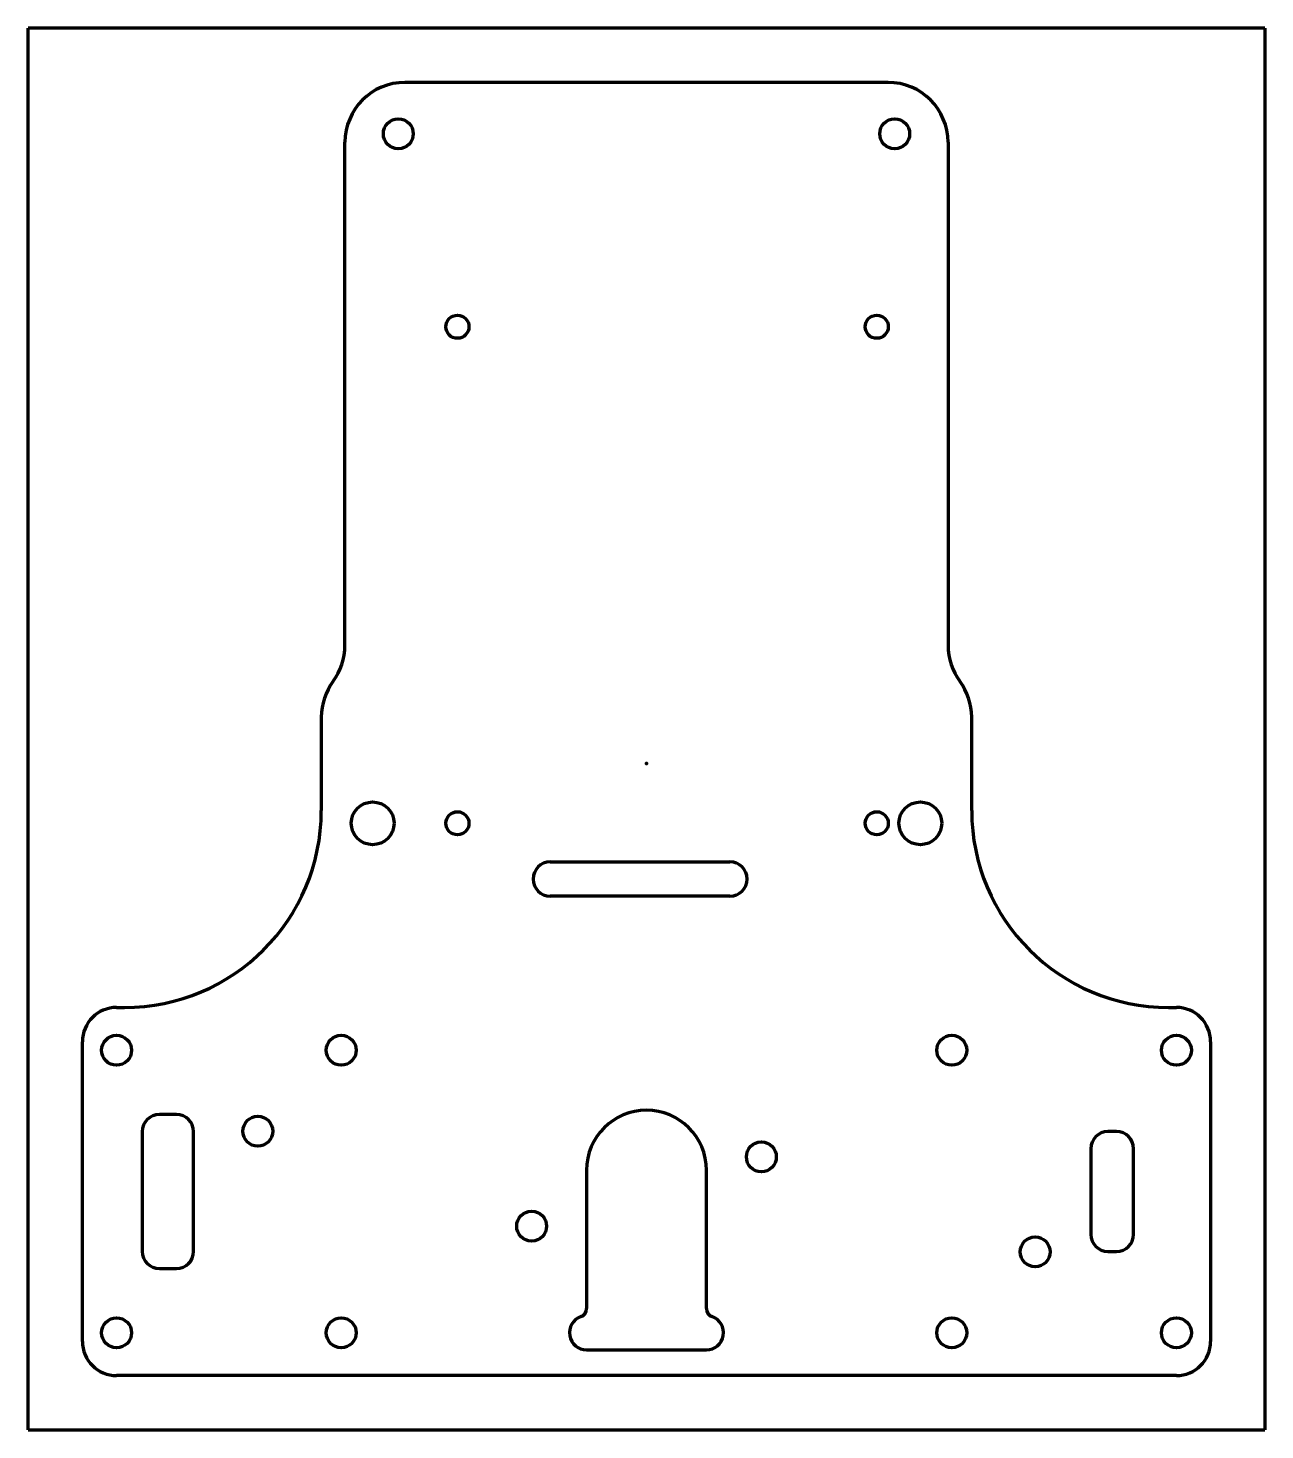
# Model space of a CAD drawing. Header units: millimetres. Extents: x 195 to 340, y 167 to 331.
import ezdxf

# ---------------------------------------------------------------- set-up
doc = ezdxf.new("R2010")
doc.units = ezdxf.units.MM
doc.layers.add('1', color=7, linetype='Continuous', true_color=0xffffff)
doc.layers.add('61', color=7, linetype='Continuous', true_color=0xffffff)

msp = doc.modelspace()

# ---------------------------------------------------------------- linework, layer by layer
at = {"layer": '1', "color": 8, "linetype": 'Continuous', "lineweight": 70}
for p, q in [((195.221764, 166.780809), (195.221764, 330.535344)), ((339.761764, 330.535344), (195.221764, 330.535344)), ((339.761764, 330.535344), (339.761764, 166.780809)), ((195.221764, 166.780809), (339.761764, 166.780809))]:
    msp.add_line(p, q, dxfattribs=at)
at = {"layer": '1', "color": 155, "linetype": 'Continuous', "lineweight": 70}
for p, q in [((295.726764, 324.185344), (239.256764, 324.185344)), ((232.256764, 258.41036), (232.256764, 317.185344)), ((302.726764, 317.185344), (302.726764, 258.41036)), ((229.491764, 250.05723), (229.491764, 239.130809)), ((305.491764, 239.130809), (305.491764, 250.05723)), ((256.241764, 233.130809), (277.241764, 233.130809)), ((277.241764, 229.130809), (256.241764, 229.130809)), ((205.571764, 216.130809), (206.491764, 216.130809)), ((328.491764, 216.130809), (329.411764, 216.130809)), ((201.571764, 177.130809), (201.571764, 212.130809)), ((333.411764, 212.130809), (333.411764, 177.130809)), ((212.571764, 203.630809), (210.571764, 203.630809)), ((208.571764, 201.630809), (208.571764, 187.630809)), ((214.571764, 187.630809), (214.571764, 201.630809)), ((322.411764, 201.630809), (321.411764, 201.630809)), ((319.411764, 199.630809), (319.411764, 189.630809)), ((324.411764, 189.630809), (324.411764, 199.630809)), ((260.491764, 197.130809), (260.491764, 180.959236)), ((274.491764, 180.959236), (274.491764, 197.130809)), ((321.411764, 187.630809), (322.411764, 187.630809)), ((210.571764, 185.630809), (212.571764, 185.630809)), ((260.491764, 176.130809), (274.491764, 176.130809)), ((329.411764, 173.130809), (205.571764, 173.130809))]:
    msp.add_line(p, q, dxfattribs=at)
for centre, radius in [((238.491764, 318.185344), 1.75), ((296.491764, 318.185344), 1.75), ((245.391764, 295.640809), 1.35), ((294.391764, 295.640809), 1.35), ((235.491764, 237.642166), 2.5), ((299.491764, 237.642166), 2.5), ((245.391764, 237.640809), 1.35), ((294.391764, 237.640809), 1.35), ((205.571764, 211.130809), 1.75), ((231.821764, 211.130809), 1.75), ((303.161764, 211.130809), 1.75), ((329.411764, 211.130809), 1.75), ((222.071764, 201.676263), 1.75), ((280.911764, 198.676263), 1.75), ((254.071764, 190.585354), 1.75), ((312.911764, 187.585354), 1.75), ((205.571764, 178.130809), 1.75), ((231.821764, 178.130809), 1.75), ((303.161764, 178.130809), 1.75), ((329.411764, 178.130809), 1.75)]:
    msp.add_circle(centre, radius, dxfattribs=at)
at = {"layer": '1', "color": 163, "linetype": 'Continuous', "lineweight": 70}
for centre in [(222.071764, 201.676263), (280.911764, 198.676263), (254.071764, 190.585354), (312.911764, 187.585354)]:
    msp.add_circle(centre, 1.75, dxfattribs=at)
at = {"layer": '1', "color": 155, "linetype": 'Continuous', "lineweight": 70}
for centre, radius, start, end in [((239.256764, 317.185344), 7, 90, 180), ((295.726764, 317.185344), 7, 0, 90), ((225.256764, 258.41036), 7, 323.369502, 360), ((309.726764, 258.41036), 7, 180, 216.630498), ((236.491764, 250.05723), 7, 143.369502, 180), ((298.491764, 250.05723), 7, 0, 36.630498), ((206.491764, 239.130809), 23, 270, 0), ((328.491764, 239.130809), 23, 180, 270), ((256.241764, 231.130809), 2, 90, 270), ((277.241764, 231.130809), 2, 270, 90), ((205.571764, 212.130809), 4, 90, 180), ((329.411764, 212.130809), 4, 0, 90), ((210.571764, 201.630809), 2, 90, 180), ((212.571764, 201.630809), 2, 0, 90), ((267.491764, 197.130809), 7, 0, 180), ((321.411764, 199.630809), 2, 90, 180), ((322.411764, 199.630809), 2, 0, 90), ((321.411764, 189.630809), 2, 180, 270), ((322.411764, 189.630809), 2, 270, 0), ((210.571764, 187.630809), 2, 180, 270), ((212.571764, 187.630809), 2, 270, 0), ((259.491764, 180.959236), 1, 289.471221, 0), ((275.491764, 180.959236), 1, 180, 250.528779), ((260.491764, 178.130809), 2, 109.471221, 270), ((274.491764, 178.130809), 2, 270, 70.528779), ((205.571764, 177.130809), 4, 180, 270), ((329.411764, 177.130809), 4, 270, 0)]:
    msp.add_arc(centre, radius, start, end, dxfattribs=at)
at = {"layer": '61', "color": 23, "linetype": 'Continuous', "lineweight": 70}
msp.add_point((267.491764, 244.642166), dxfattribs=at)

doc.saveas('drawing.dxf')
